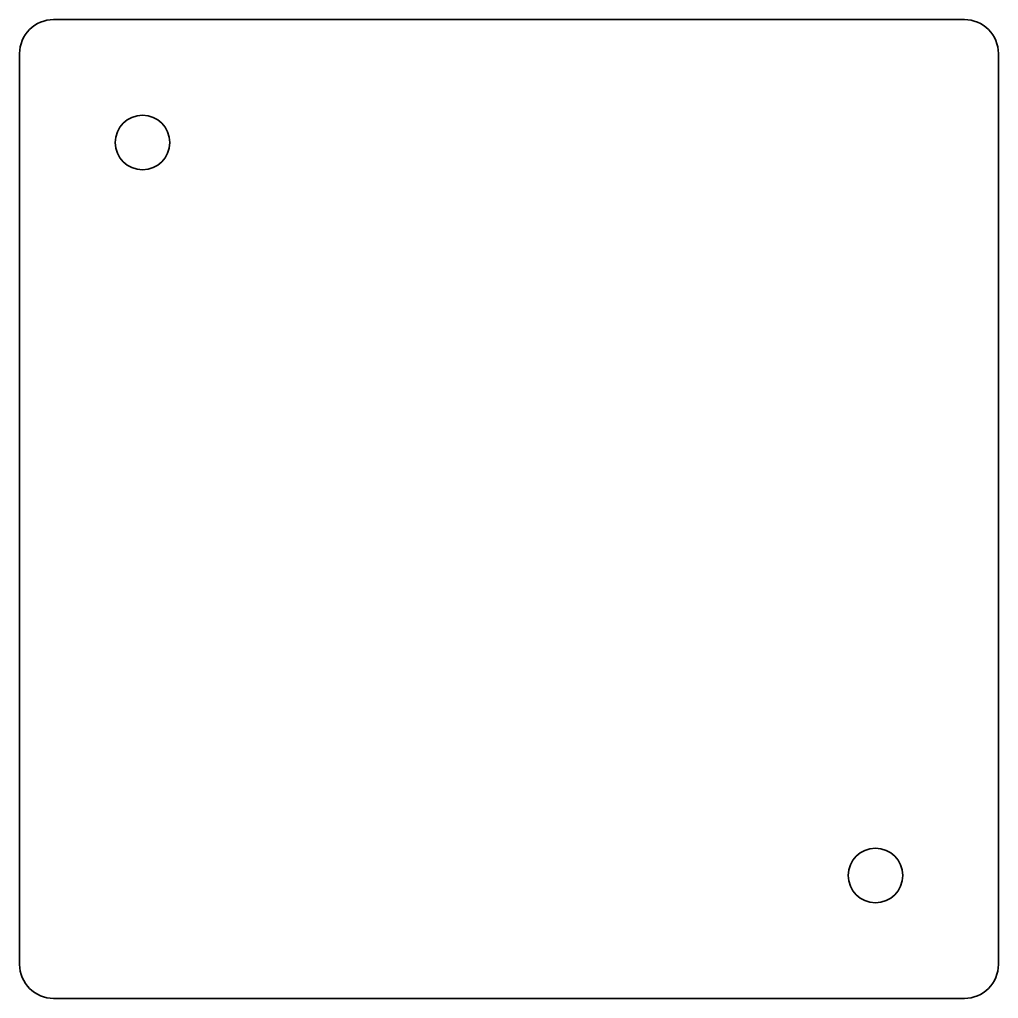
# Model space of a CAD drawing. Extents: x 119.8 to 177.2, y 76.2 to 133.8.
import ezdxf

# ---------------------------------------------------------------- set-up
doc = ezdxf.new("R2010")
doc.units = 0

msp = doc.modelspace()

# ---------------------------------------------------------------- linework, layer by layer
at = {"color": 7, "lineweight": 35}
for p, q in [((121.75, 133.75), (175.25, 133.75)), ((119.75, 131.75), (119.75, 78.25)), ((177.25, 78.25), (177.25, 131.75)), ((175.25, 76.25), (121.75, 76.25))]:
    msp.add_line(p, q, dxfattribs=at)
for centre in [(126.973495, 126.526001), (170.026001, 83.473999)]:
    msp.add_circle(centre, 1.6, dxfattribs=at)
for centre, start, end in [((121.75, 131.75), 90.000003, 180.000005), ((175.25, 131.75), 0, 90.000003), ((121.75, 78.25), 180.000005, 269.999997), ((175.25, 78.25), 269.999997, 360)]:
    msp.add_arc(centre, 2, start, end, dxfattribs=at)

doc.saveas('drawing.dxf')
